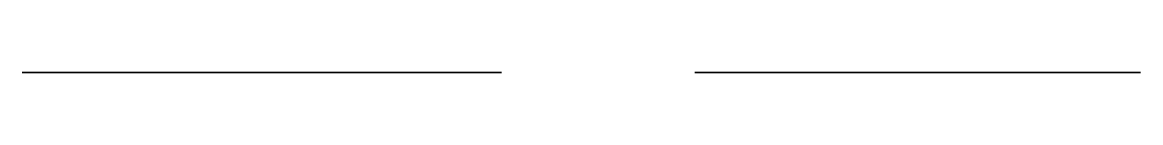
# Model space of a CAD drawing. Header units: millimetres. Extents: x 1652 to 1785, y 3695 to 3695.
import ezdxf

# ---------------------------------------------------------------- set-up
doc = ezdxf.new("R2010")
doc.units = ezdxf.units.MM
doc.layers.get('0').update_dxf_attribs({"color": 162})

msp = doc.modelspace()

# ---------------------------------------------------------------- linework, layer by layer
at = {"extrusion": (0, -1, 6.12323e-17)}
for p, q in [((1669.41, 3695.16, -175), (1652.41, 3695.16, -175)), ((1652.41, 3695.16, -175), (1652.41, 3695.16, -170)), ((1652.41, 3695.16, -170), (1667.72, 3695.16, -170)), ((1664.41, 3695.16, -15), (1664.41, 3695.16, -55)), ((1664.41, 3695.16, -15), (1669.41, 3695.16, -15)), ((1669.41, 3695.16, -15), (1669.41, 3695.16, -55)), ((1732.41, 3695.16, 175), (1735.41, 3695.16, 175)), ((1782.41, 3695.16, -25), (1732.41, 3695.16, 175)), ((1785.41, 3695.16, -25), (1735.41, 3695.16, 175)), ((1785.41, 3695.16, -25), (1782.41, 3695.16, -25))]:
    msp.add_line(p, q, dxfattribs=at)
at = {"extrusion": (0, -1, 6.12323e-17), "elevation": -3695.16}
msp.add_lwpolyline([(1679.41, -65, -0.414214), (1669.41, -55), (1669.41, -15), (1664.41, -15), (1664.41, -55, 0.414214), (1679.41, -70, -0.414214), (1704.41, -95, -0.231495), (1667.72, -170), (1652.41, -170), (1652.41, -175), (1669.41, -175, 0.236068), (1709.41, -95, 0.414214)], format="xyb", close=True, dxfattribs=at)
msp.add_lwpolyline([(1735.41, 175), (1732.41, 175), (1782.41, -25), (1785.41, -25)], close=True, dxfattribs=at)
at = {"extrusion": (0, -1, 6.12323e-17)}
for centre, radius, start, end in [((1679.41, -55, -3695.16), 15, 180, 270), ((1609.41, -95, -3695.16), 95, 307.8636, 0), ((1679.41, -55, -3695.16), 10, 180, 270), ((1609.41, -95, -3695.16), 100, 306.8699, 0), ((1679.41, -95, -3695.16), 25, 0, 90), ((1679.41, -95, -3695.16), 30, 0, 90)]:
    msp.add_arc(centre, radius, start, end, dxfattribs=at)

doc.saveas('drawing.dxf')
